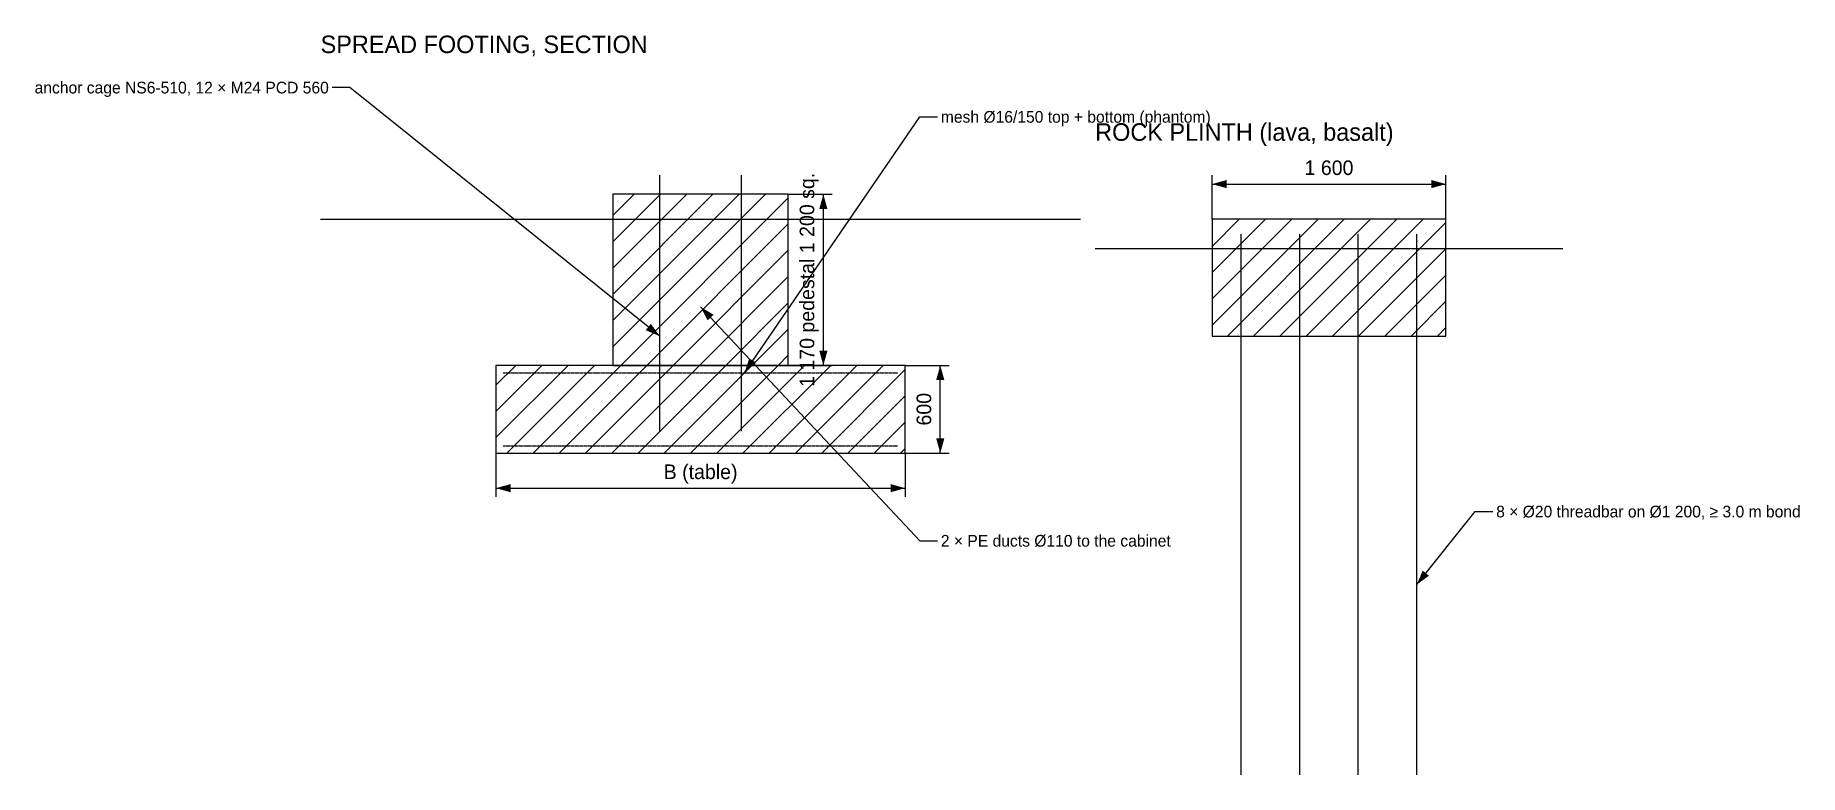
# Model space of a CAD drawing. Header units: millimetres. Extents: x -1952 to 10121, y -3800 to 1258.
import ezdxf
from ezdxf.enums import TextEntityAlignment as Align

# ---------------------------------------------------------------- set-up
doc = ezdxf.new("R2010")
doc.units = ezdxf.units.MM
doc.linetypes.add('DASHED', pattern=[1.524, 1.27, -0.254])
doc.linetypes.add('PHANTOM', pattern=[6.35, 3.175, -0.635, 0.635, -0.635, 0.635, -0.635])
for name, color, linetype in [('DIM', 3, 'Continuous'), ('HATCH', 9, 'Continuous'), ('HIDDEN', 8, 'DASHED'), ('OUTLINE', 7, 'Continuous'), ('PHANTOM', 5, 'PHANTOM'), ('TEXT', 3, 'Continuous'), ('THIN', 7, 'Continuous')]:
    doc.layers.add(name, color=color, linetype=linetype)

msp = doc.modelspace()

# ---------------------------------------------------------------- hatches: boundary and pattern name
at = {"layer": 'DIM'}
for points in [[(6100, 240), (6200, 212), (6200, 268)], [(7700, 240), (7600, 268), (7600, 212)], [(3440, 170), (3412, 70), (3468, 70)], [(2600, -600), (2648, -692), (2689, -654)], [(2320, -800), (2260, -716), (2224, -759)], [(2900, -1050), (2980, -983), (2933, -952)], [(3440, -1000), (3468, -900), (3412, -900)], [(4240, -1000), (4212, -1100), (4268, -1100)], [(4240, -1600), (4268, -1500), (4212, -1500)], [(1200, -1840), (1300, -1868), (1300, -1812)], [(4000, -1840), (3900, -1812), (3900, -1868)], [(7500, -2500), (7584, -2439), (7541, -2404)]]:
    msp.add_hatch(color=7, dxfattribs=at).paths.add_polyline_path(points)
at = {"layer": 'HATCH'}
h = msp.add_hatch(dxfattribs=at)
h.set_pattern_fill('ANSI31', scale=40)
h.paths.add_polyline_path([(2000, -1000), (3200, -1000), (3200, 170), (2000, 170)])
h = msp.add_hatch(dxfattribs=at)
h.set_pattern_fill('ANSI31', scale=40)
h.paths.add_polyline_path([(6100, -800), (7700, -800), (7700, 0), (6100, 0)])
h = msp.add_hatch(dxfattribs=at)
h.set_pattern_fill('ANSI31', scale=40)
h.paths.add_polyline_path([(1200, -1600), (4000, -1600), (4000, -1000), (1200, -1000)])

# ---------------------------------------------------------------- linework, layer by layer
at = {"layer": 'DIM'}
for p, q in [((200, 900), (80, 900)), ((2320, -800), (200, 900)), ((2900, -1050), (4100, 700)), ((4100, 700), (4220, 700)), ((6100, 0), (6100, 300)), ((7700, 0), (7700, 300)), ((3200, 170), (3500, 170)), ((3440, -1000), (3440, 170)), ((6100, 240), (7700, 240)), ((2600, -600), (4100, -2200)), ((3200, -1000), (3500, -1000)), ((4000, -1000), (4300, -1000)), ((4240, -1600), (4240, -1000)), ((1200, -1600), (1200, -1900)), ((4000, -1600), (4000, -1900)), ((4000, -1600), (4300, -1600)), ((1200, -1840), (4000, -1840)), ((7500, -2500), (7900, -2000)), ((7900, -2000), (8020, -2000)), ((4100, -2200), (4220, -2200))]:
    msp.add_line(p, q, dxfattribs=at)
at = {"layer": 'HIDDEN'}
for p, q in [((2320, -1450), (2320, 300)), ((2880, -1450), (2880, 300)), ((6300, -3800), (6300, -100)), ((6700, -3800), (6700, -100)), ((7100, -3800), (7100, -100)), ((7500, -3800), (7500, -100))]:
    msp.add_line(p, q, dxfattribs=at)
at = {"layer": 'OUTLINE'}
msp.add_line((0, 0), (5200, 0), dxfattribs=at)
for points in [[(2000, -1000), (3200, -1000), (3200, 170), (2000, 170)], [(6100, -800), (7700, -800), (7700, 0), (6100, 0)], [(1200, -1600), (4000, -1600), (4000, -1000), (1200, -1000)]]:
    msp.add_lwpolyline(points, close=True, dxfattribs=at)
at = {"layer": 'PHANTOM'}
for p, q in [((1250, -1050), (3950, -1050)), ((1250, -1550), (3950, -1550))]:
    msp.add_line(p, q, dxfattribs=at)
at = {"layer": 'THIN'}
msp.add_line((5300, -200), (8500, -200), dxfattribs=at)

# ---------------------------------------------------------------- texts
at = {"layer": 'DIM'}
msp.add_text('anchor cage NS6-510, 12 × M24 PCD 560', height=80, dxfattribs=at).set_placement((56, 900), align=Align.MIDDLE_RIGHT)
for s, p in [('mesh Ø16/150 top + bottom (phantom)', (4244, 700)), ('8 × Ø20 threadbar on Ø1 200, ≥ 3.0 m bond', (8044, -2000)), ('2 × PE ducts Ø110 to the cabinet', (4244, -2200))]:
    msp.add_text(s, height=80, dxfattribs=at).set_placement(p, align=Align.MIDDLE_LEFT)
for s, p in [('1 600', (6900, 272)), ('B (table)', (2600, -1808))]:
    msp.add_text(s, height=100, dxfattribs=at).set_placement(p, align=Align.BOTTOM_CENTER)
for s, p in [('1 170 pedestal 1 200 sq.', (3408, -415)), ('600', (4208, -1300))]:
    msp.add_text(s, height=100, rotation=90, dxfattribs=at).set_placement(p, align=Align.BOTTOM_CENTER)
at = {"layer": 'TEXT'}
for s, p in [('SPREAD FOOTING, SECTION', (0, 1100)), ('ROCK PLINTH (lava, basalt)', (5300, 500))]:
    msp.add_text(s, height=120, dxfattribs=at).set_placement(p, align=Align.BOTTOM_LEFT)

doc.saveas('drawing.dxf')
